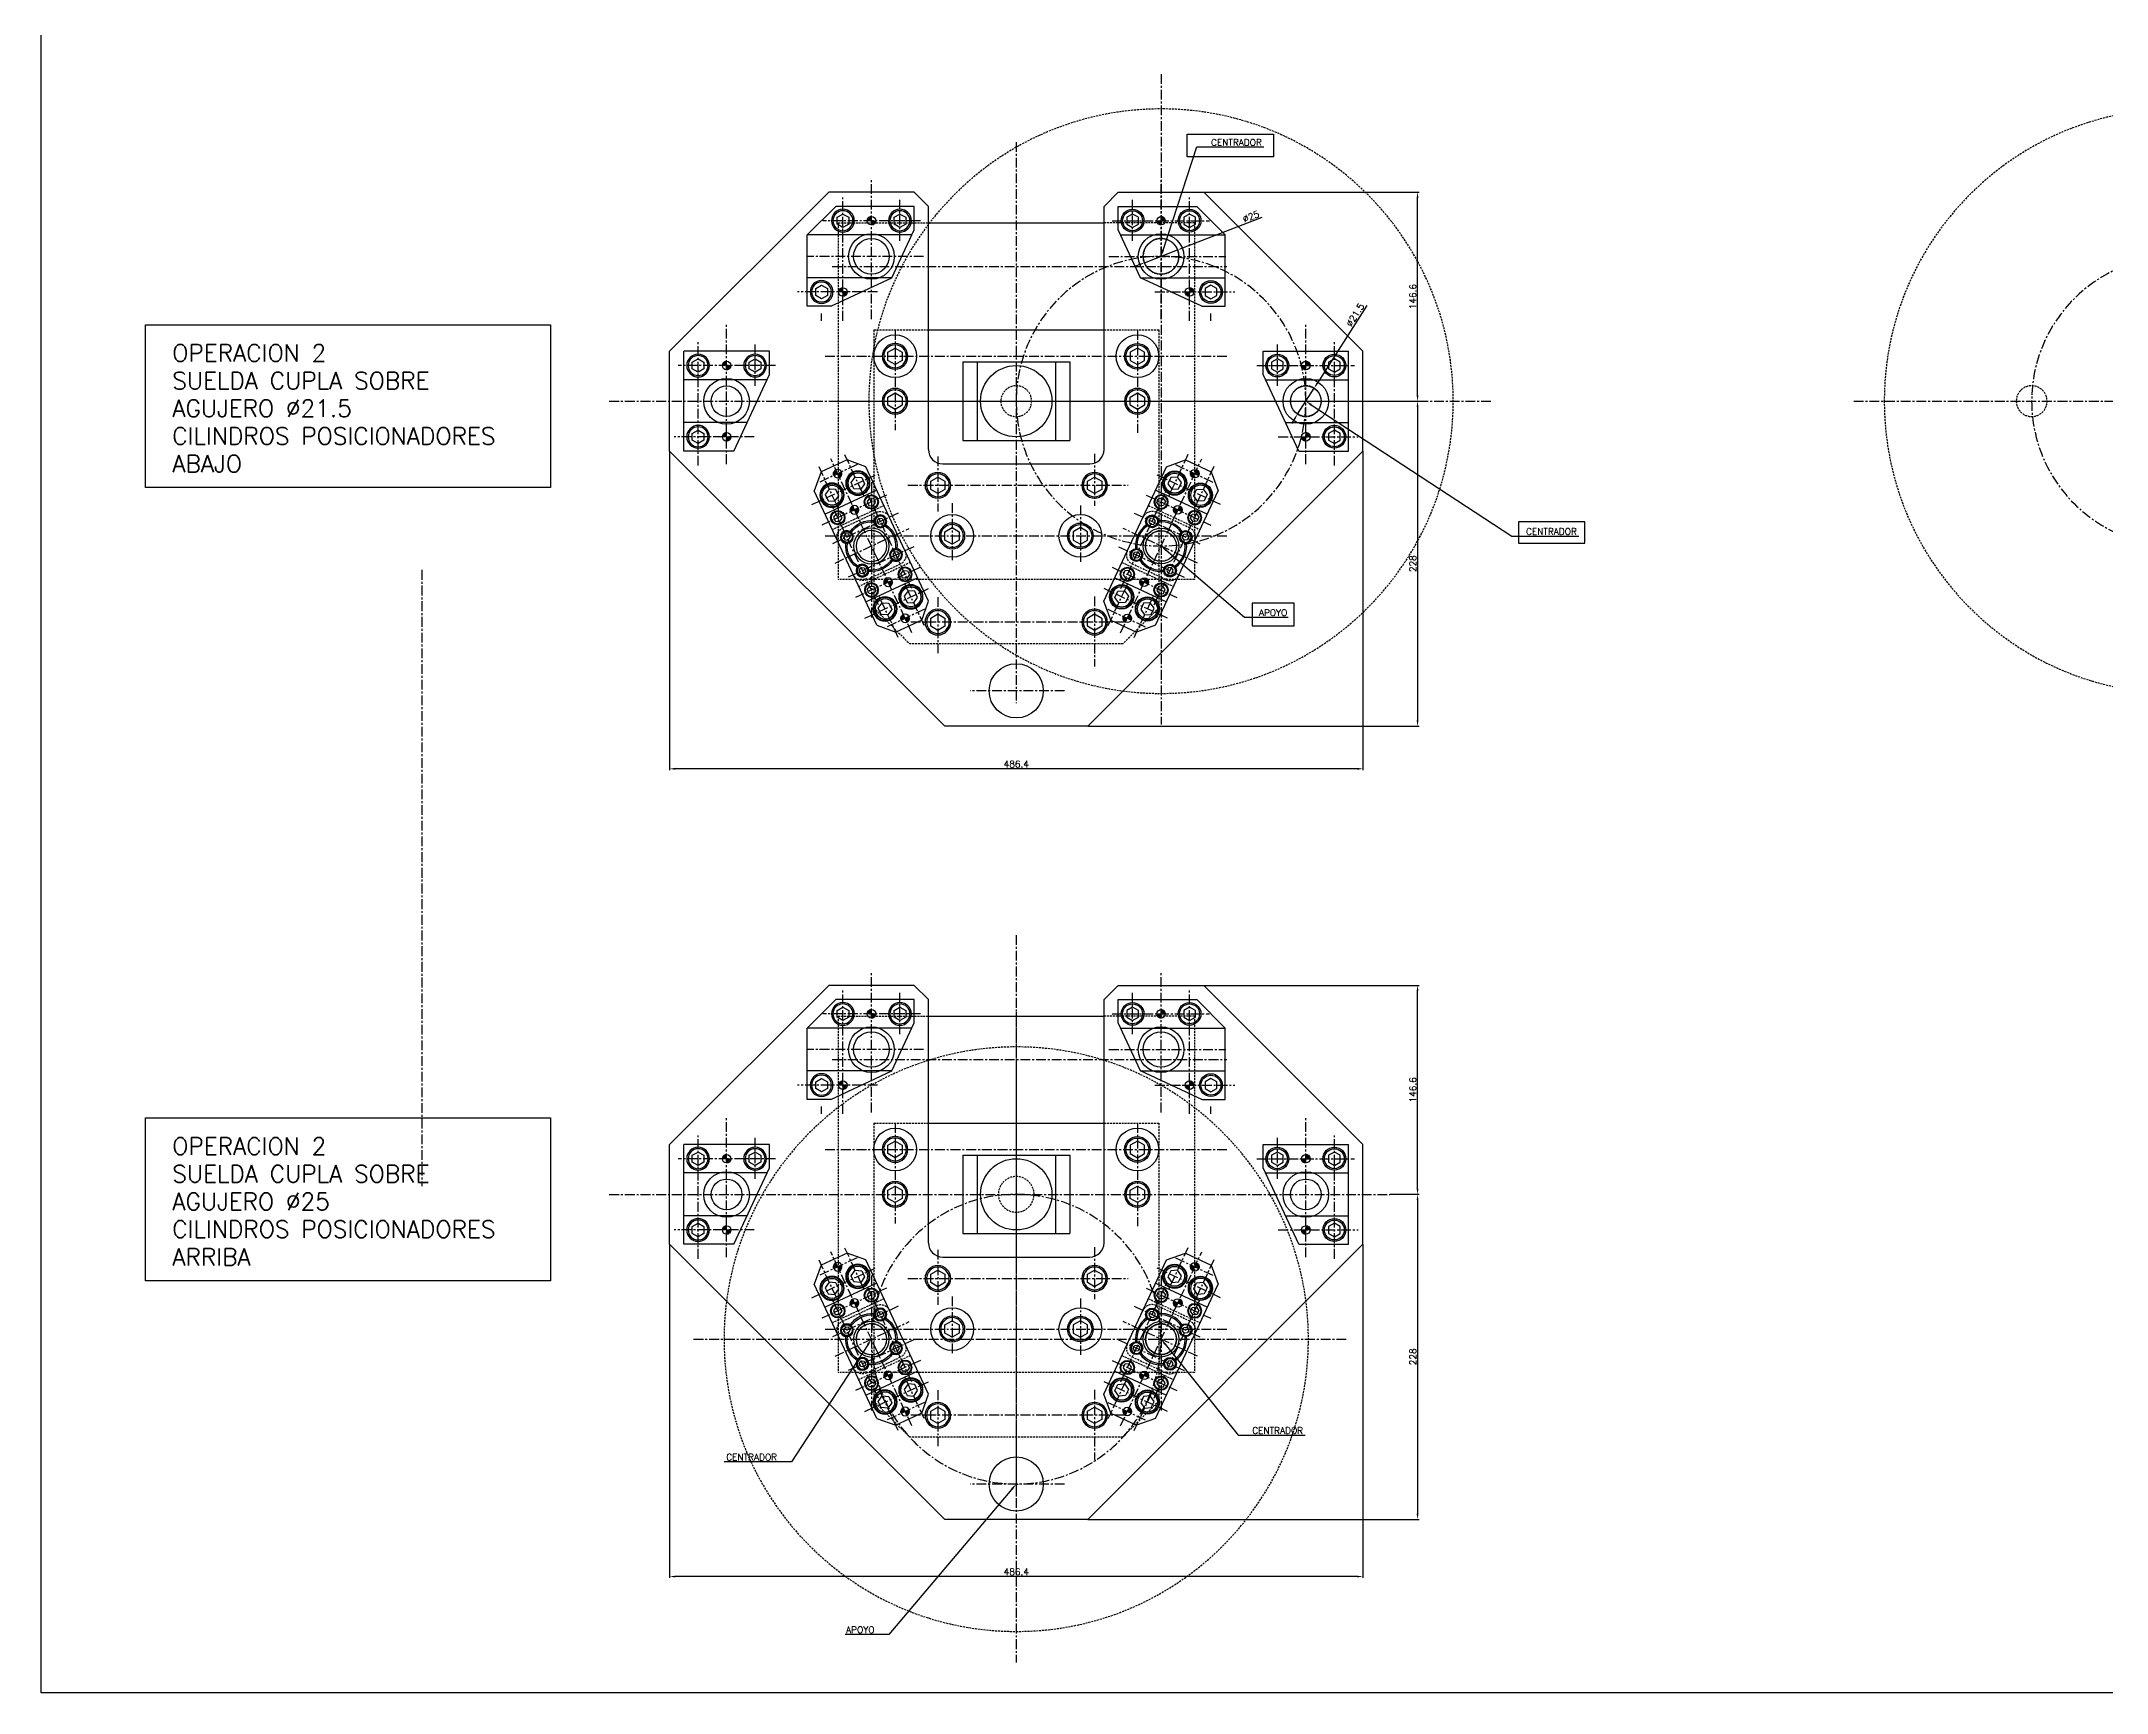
# Model space of a CAD drawing. Extents: x -1050 to 4472, y -2429 to 1188.
# Drawn here: x 1887 to 3336, y -1158 to 0 of the extents above; entities that cross this region are included whole.
import ezdxf
from ezdxf import colors
from ezdxf.entities.mleader import LeaderData, LeaderLine
from ezdxf.math import Vec2, Vec3

# ---------------------------------------------------------------- set-up
doc = ezdxf.new("R2010")
doc.units = 0
doc.header["$LTSCALE"] = 5.5
doc.header["$MEASUREMENT"] = 0
doc.linetypes.add('CENTER', pattern=[2, 1.25, -0.25, 0.25, -0.25])
doc.linetypes.add('HIDDEN', pattern=[0.375, 0.25, -0.125])
doc.layers.get('0').update_dxf_attribs({"linetype": 'CONTINUOUS'})
doc.layers.get('DEFPOINTS').update_dxf_attribs({"linetype": 'CONTINUOUS'})
for name, color, linetype in [('CL', 1, 'CENTER'), ('CO', 3, 'CONTINUOUS'), ('OC', 1, 'HIDDEN'), ('POS', 3, 'CONTINUOUS')]:
    doc.layers.add(name, color=color, linetype=linetype)
doc.styles.add('ROMANS', font='ROMANS.SHX')
doc.dimstyles.new('2', dxfattribs={"dimscale": 2, "dimtxt": 2.3, "dimasz": 2, "dimexe": 0.5, "dimexo": 0.0625, "dimgap": 0.5, "dimtad": 1, "dimdec": 4, "dimdsep": 46, "dimtxsty": 'ROMANS', "dimcen": -2, "dimclrt": 7, "dimadec": 0, "dimazin": 0, "dimtfac": 0.869565, "dimtdec": 4, "dimtmove": 0, "dimatfit": 3, "dimfxl": 1, "dimtolj": 1, "dimarcsym": 0})
pattern_1 = [(45, (-1423.62528, 1294.5121), (-0.088388348, 0.088388348), [])]

# ---------------------------------------------------------------- blocks, each defined once
blk = doc.blocks.new('12912S')
blk.add_lwpolyline([(-2.9, 5), (-5.8, 0), (-2.9, -5), (2.9, -5), (5.8, 0), (2.9, 5)], close=True)
blk.add_circle((0, 0), 9)
at = {"color": 1}
blk.add_circle((0, 0), 8, dxfattribs=at)
blk = doc.blocks.new('08912s')
blk.add_lwpolyline([(-2.4, 4.1), (-4.7, 0), (-2.4, -4.1), (2.4, -4.1), (4.7, 0), (2.4, 4.1)], close=True)
blk.add_circle((0, 0), 8)
at = {"color": 1}
blk.add_circle((0, 0), 7, dxfattribs=at)
blk = doc.blocks.new('05912S')
blk.add_lwpolyline([(-1.2, 2), (-2.4, 0), (-1.2, -2), (1.2, -2), (2.4, 0), (1.2, 2)], close=True)
blk.add_circle((0, 0), 4.25)
at = {"color": 1}
blk.add_circle((0, 0), 3.75, dxfattribs=at)
blk = doc.blocks.new('06912s')
blk.add_lwpolyline([(-1.5, 2.6), (-2.9, 0), (-1.5, -2.6), (1.5, -2.6), (2.9, 0), (1.5, 2.6)], close=True)
blk.add_circle((0, 0), 5)
at = {"color": 1}
blk.add_circle((0, 0), 4.5, dxfattribs=at)
blk = doc.blocks.new('A$C485E31D5')
at = {"layer": 'CO'}
h = blk.add_hatch(dxfattribs=at)
h.set_pattern_fill('ANSI31', color=256, style=0)
h.set_pattern_definition([(45, (-1451.62528, 1294.5121), (-0.088388348, 0.088388348), [])])
h.paths.add_polyline_path([(-53, 0), (-56, 0), (-56, -3, 0.414214)])
h.paths.add_polyline_path([(-56, 3, 0.414214), (-59, 0), (-56, 0)])
h = blk.add_hatch(dxfattribs=at)
h.set_pattern_fill('ANSI31', color=256, style=0)
h.set_pattern_definition(pattern_1)
h.paths.add_polyline_path([(-25, 0), (-28, 0), (-28, -3, 0.414214)])
h.paths.add_polyline_path([(-28, 3, 0.414214), (-31, 0), (-28, 0)])
h = blk.add_hatch(dxfattribs=at)
h.set_pattern_fill('ANSI31', color=256, style=0)
h.set_pattern_definition(pattern_1)
h.paths.add_polyline_path([(31, 0), (28, 0), (28, -3, 0.414214)])
h.paths.add_polyline_path([(28, 0), (28, 3, 0.414214), (25, 0)])
h = blk.add_hatch(dxfattribs=at)
h.set_pattern_fill('ANSI31', color=256, style=0)
h.set_pattern_definition([(45, (-1339.62528, 1294.5121), (-0.088388348, 0.088388348), [])])
h.paths.add_polyline_path([(59, 0), (56, 0), (56, -3, 0.414214)])
h.paths.add_polyline_path([(56, 3, 0.414214), (53, 0), (56, 0)])
for p, q in [((-62, 10), (-52, 20)), ((52, 20), (-52, 20)), ((-34, -20), (-34, 20)), ((34, -20), (34, 20)), ((52, 20), (62, 10)), ((-62, -10), (-62, 10)), ((62, -10), (62, 10)), ((-52, -20), (-62, -10)), ((62, -10), (52, -20)), ((52, -20), (-52, -20))]:
    blk.add_line(p, q)
for centre, radius in [((-44, 10), 8.5), ((-13, 13), 4.5), ((13, 13), 4.5), ((44, 10), 8.5), ((-56, 0), 3), ((-28, 0), 3), ((0, 0), 12.5), ((0, 0), 10.8), ((28, 0), 3), ((56, 0), 3), ((-44, -10), 8.5), ((-13, -13), 4.5), ((13, -13), 4.5), ((44, -10), 8.5)]:
    blk.add_circle(centre, radius)
for radius, start, end in [(18, 59.1573, 120.8427), (17, 58.9106, 121.0894), (18, 149.1573, 210.8427), (17, 148.9106, 211.0894), (17, 328.9106, 31.0894), (18, 329.1573, 30.8427), (18, 239.1573, 300.8427), (17, 238.9106, 301.0894)]:
    blk.add_arc((0, 0), radius, start, end)
at = {"layer": 'CL'}
for p, q in [((-56, -15), (-56, 15)), ((-44, 25.6), (-44, -23.5)), ((-28, -24.6), (-28, 25.4)), ((-13, -26.8), (-13, 25.4)), ((0, 28.2), (0, -29.3)), ((13, -26.8), (13, 25.4)), ((28, -24.9), (28, 25.4)), ((44, 25.6), (44, -23.6)), ((56, -15), (56, 15)), ((67.1, 0), (-67.5, 0)), ((-66.1, 10), (-33.5, 10)), ((39.5, 13), (-38, 13)), ((66.1, 10), (33.5, 10)), ((-66.1, -10), (-33.5, -10)), ((39, -13), (-37.8, -13)), ((66.1, -10), (33.5, -10))]:
    blk.add_line(p, q, dxfattribs=at)
at = {"layer": 'OC'}
for p, q in [((-22, -20), (-22, 20)), ((22, -20), (22, 20)), ((-20, 13), (-20, -13)), ((20, 13), (20, -13))]:
    blk.add_line(p, q, dxfattribs=at)
for centre, start, end in [((-13, 13), 90, 180), ((13, 13), 0, 90), ((-13, -13), 180, 270), ((13, -13), 270, 0)]:
    blk.add_arc(centre, 7, start, end, dxfattribs=at)
at = {"xscale": -1}
for name, p in [('08912s', (-44, 10)), ('06912s', (-28, 13)), ('05912S', (-13, 13)), ('06912s', (-28, -13))]:
    blk.add_blockref(name, p, dxfattribs=at)
for name, p in [('05912S', (13, 13)), ('06912s', (28, 13)), ('08912s', (44, 10)), ('06912s', (28, -13))]:
    blk.add_blockref(name, p)
at = {"rotation": 180}
for name, p in [('08912s', (-44, -10)), ('05912S', (-13, -13))]:
    blk.add_blockref(name, p, dxfattribs=at)
at = {"xscale": -1, "rotation": 180}
for name, p in [('05912S', (13, -13)), ('08912s', (44, -10))]:
    blk.add_blockref(name, p, dxfattribs=at)
blk = doc.blocks.new('*D67')
at = {"layer": 'CO', "color": 0, "lineweight": -2}
for p, q in [((2833.6, -252.2), (2853.9, -252.2)), ((2852.9, -256.2), (2852.9, -476.2)), ((2621.6, -480.2), (2853.9, -480.2))]:
    blk.add_line(p, q, dxfattribs=at)
at = {"layer": 'CO', "color": 0}
for points in [[(2852.2, -256.2), (2853.5, -256.2), (2852.9, -252.2)], [(2852.2, -476.2), (2853.5, -476.2), (2852.9, -480.2)]]:
    blk.add_solid(points, dxfattribs=at)
at = {"layer": 'DEFPOINTS', "color": 0}
for p in [(2833.5, -252.2), (2621.5, -480.2), (2852.9, -480.2)]:
    blk.add_point(p, dxfattribs=at)
at = {"layer": 'CO', "color": 7, "insert": (2849.6, -366.2), "char_height": 4.6, "attachment_point": 5, "rotation": 90, "style": 'ROMANS'}
blk.add_mtext('\\A1;228', dxfattribs=at)
blk = doc.blocks.new('*D68')
at = {"layer": 'CO', "color": 0, "lineweight": -2}
for p, q in [((2703, -105.6), (2853.9, -105.6)), ((2852.9, -248.2), (2852.9, -109.6)), ((2833.6, -252.2), (2853.9, -252.2))]:
    blk.add_line(p, q, dxfattribs=at)
at = {"layer": 'CO', "color": 0}
for points in [[(2852.2, -109.6), (2853.5, -109.6), (2852.9, -105.6)], [(2852.2, -248.2), (2853.5, -248.2), (2852.9, -252.2)]]:
    blk.add_solid(points, dxfattribs=at)
at = {"layer": 'DEFPOINTS', "color": 0}
for p in [(2702.9, -105.6), (2852.9, -105.6), (2833.5, -252.2)]:
    blk.add_point(p, dxfattribs=at)
at = {"layer": 'CO', "color": 7, "insert": (2849.6, -178.9), "char_height": 4.6, "attachment_point": 5, "rotation": 90, "style": 'ROMANS'}
blk.add_mtext('\\A1;146.6', dxfattribs=at)
blk = doc.blocks.new('*D69')
at = {"layer": 'CO', "color": 0, "lineweight": -2}
for p, q in [((2328.1, -287.4), (2328.1, -511.1)), ((2814.5, -287.4), (2814.5, -511.1)), ((2810.5, -510.1), (2332.1, -510.1))]:
    blk.add_line(p, q, dxfattribs=at)
at = {"layer": 'CO', "color": 0}
for points in [[(2332.1, -509.4), (2332.1, -510.8), (2328.1, -510.1)], [(2810.5, -509.4), (2810.5, -510.8), (2814.5, -510.1)]]:
    blk.add_solid(points, dxfattribs=at)
at = {"layer": 'DEFPOINTS', "color": 0}
for p in [(2328.1, -287.2), (2814.5, -287.2), (2328.1, -510.1)]:
    blk.add_point(p, dxfattribs=at)
at = {"layer": 'CO', "color": 7, "insert": (2571.3, -506.8), "char_height": 4.6, "attachment_point": 5, "style": 'ROMANS'}
blk.add_mtext('\\A1;486.4', dxfattribs=at)
blk = doc.blocks.new('*D70')
at = {"layer": 'CO', "color": 0, "lineweight": -2}
for p, q in [((2743.6, -123.4), (2688.3, -144.7)), ((2657.5, -156.6), (2653.8, -158)), ((2661.2, -155.1), (2684.5, -146.1))]:
    blk.add_line(p, q, dxfattribs=at)
at = {"layer": 'CO', "color": 0}
for points in [[(2688, -144.1), (2688.5, -145.3), (2684.5, -146.1)], [(2657.2, -155.9), (2657.7, -157.2), (2661.2, -155.1)]]:
    blk.add_solid(points, dxfattribs=at)
at = {"layer": 'DEFPOINTS', "color": 0}
for p in [(2661.2, -155.1), (2684.5, -146.1)]:
    blk.add_point(p, dxfattribs=at)
at = {"layer": 'CO', "color": 7, "insert": (2736, -122.7), "char_height": 4.6, "attachment_point": 5, "rotation": 21.0919, "style": 'ROMANS'}
blk.add_mtext('\\A1;∅25', dxfattribs=at)
blk = doc.blocks.new('*D71')
at = {"layer": 'CO', "color": 0, "lineweight": -2}
for p, q in [((2817.3, -185), (2782.4, -239.8)), ((2768.7, -261.3), (2780.3, -243.2)), ((2766.6, -264.7), (2764.4, -268))]:
    blk.add_line(p, q, dxfattribs=at)
at = {"layer": 'CO', "color": 0}
for points in [[(2781.8, -239.4), (2783, -240.1), (2780.3, -243.2)], [(2766, -264.3), (2767.1, -265), (2768.7, -261.3)]]:
    blk.add_solid(points, dxfattribs=at)
at = {"layer": 'DEFPOINTS', "color": 0}
for p in [(2780.3, -243.2), (2768.7, -261.3)]:
    blk.add_point(p, dxfattribs=at)
at = {"layer": 'CO', "color": 7, "insert": (2809.1, -191.7), "char_height": 4.6, "attachment_point": 5, "rotation": 57.5307, "style": 'ROMANS'}
blk.add_mtext('\\A1;∅21.5', dxfattribs=at)
blk = doc.blocks.new('A$C5DAA2D5E')
at = {"layer": 'CL'}
for p, q in [((0, 226.4), (0, -232.1)), ((-229.5, 0), (226.9, 0))]:
    blk.add_line(p, q, dxfattribs=at)
blk.add_circle((0, 0), 101.6, dxfattribs=at)
at = {"layer": 'OC'}
for centre, radius in [((0, 0), 205), ((0, 101.6), 10.8), ((-101.6, 0), 12.5), ((0, -101.6), 10.8)]:
    blk.add_circle(centre, radius, dxfattribs=at)
blk = doc.blocks.new('*D72')
at = {"layer": 'CO', "color": 0, "lineweight": -2}
for p, q in [((2833.6, -808.6), (2853.9, -808.6)), ((2852.9, -812.6), (2852.9, -1032.6)), ((2621.6, -1036.6), (2853.9, -1036.6))]:
    blk.add_line(p, q, dxfattribs=at)
at = {"layer": 'CO', "color": 0}
for points in [[(2852.2, -812.6), (2853.5, -812.6), (2852.9, -808.6)], [(2852.2, -1032.6), (2853.5, -1032.6), (2852.9, -1036.6)]]:
    blk.add_solid(points, dxfattribs=at)
at = {"layer": 'DEFPOINTS', "color": 0}
for p in [(2833.5, -808.6), (2621.5, -1036.6), (2852.9, -1036.6)]:
    blk.add_point(p, dxfattribs=at)
at = {"layer": 'CO', "color": 7, "insert": (2849.6, -922.6), "char_height": 4.6, "attachment_point": 5, "rotation": 90, "style": 'ROMANS'}
blk.add_mtext('\\A1;228', dxfattribs=at)
blk = doc.blocks.new('*D73')
at = {"layer": 'CO', "color": 0, "lineweight": -2}
for p, q in [((2703, -662), (2853.9, -662)), ((2852.9, -804.6), (2852.9, -666)), ((2833.6, -808.6), (2853.9, -808.6))]:
    blk.add_line(p, q, dxfattribs=at)
at = {"layer": 'CO', "color": 0}
for points in [[(2852.2, -666), (2853.5, -666), (2852.9, -662)], [(2852.2, -804.6), (2853.5, -804.6), (2852.9, -808.6)]]:
    blk.add_solid(points, dxfattribs=at)
at = {"layer": 'DEFPOINTS', "color": 0}
for p in [(2702.9, -662), (2852.9, -662), (2833.5, -808.6)]:
    blk.add_point(p, dxfattribs=at)
at = {"layer": 'CO', "color": 7, "insert": (2849.6, -735.3), "char_height": 4.6, "attachment_point": 5, "rotation": 90, "style": 'ROMANS'}
blk.add_mtext('\\A1;146.6', dxfattribs=at)
blk = doc.blocks.new('*D74')
at = {"layer": 'CO', "color": 0, "lineweight": -2}
for p, q in [((2328.1, -843.7), (2328.1, -1077.7)), ((2814.5, -843.7), (2814.5, -1077.7)), ((2810.5, -1076.7), (2332.1, -1076.7))]:
    blk.add_line(p, q, dxfattribs=at)
at = {"layer": 'CO', "color": 0}
for points in [[(2332.1, -1076.1), (2332.1, -1077.4), (2328.1, -1076.7)], [(2810.5, -1076.1), (2810.5, -1077.4), (2814.5, -1076.7)]]:
    blk.add_solid(points, dxfattribs=at)
at = {"layer": 'DEFPOINTS', "color": 0}
for p in [(2328.1, -843.6), (2814.5, -843.6), (2328.1, -1076.7)]:
    blk.add_point(p, dxfattribs=at)
at = {"layer": 'CO', "color": 7, "insert": (2571.3, -1073.4), "char_height": 4.6, "attachment_point": 5, "style": 'ROMANS'}
blk.add_mtext('\\A1;486.4', dxfattribs=at)

msp = doc.modelspace()

# ---------------------------------------------------------------- hatches: boundary and pattern name
at = {"layer": 'CO'}
h = msp.add_hatch(dxfattribs=at)
h.set_pattern_fill('ANSI31', color=256, angle=-90, style=0)
h.set_pattern_definition([(225, (1175.17, 1269.9979), (-0.088388348, 0.088388348), [])])
h.paths.add_polyline_path([(2469.6821, -128.62738), (2469.6821, -125.62738), (2472.6821, -125.62738, -0.4142135624)])
h.paths.add_polyline_path([(2466.6821, -125.62738, -0.4142135624), (2469.6821, -122.62738), (2469.6821, -125.62738)])
h = msp.add_hatch(dxfattribs=at)
h.set_pattern_fill('ANSI31', color=256, angle=-90, style=0)
h.set_pattern_definition([(315, (3967.3942, 1269.9979), (0.088388348, 0.088388348), [])])
h.paths.add_polyline_path([(2672.8821, -128.62738), (2672.8821, -125.62738), (2669.8821, -125.62738, 0.4142135624)])
h.paths.add_polyline_path([(2675.8821, -125.62738, 0.4142135624), (2672.8821, -122.62738), (2672.8821, -125.62738)])
h = msp.add_hatch(dxfattribs=at)
h.set_pattern_fill('ANSI31', color=256, angle=-90, style=0)
h.set_pattern_definition([(225, (1155.17, 1219.9979), (-0.088388348, 0.088388348), [])])
h.paths.add_polyline_path([(2449.6821, -178.62738), (2449.6821, -175.62738), (2452.6821, -175.62738, -0.4142135624)])
h.paths.add_polyline_path([(2446.6821, -175.62738, -0.4142135624), (2449.6821, -172.62738), (2449.6821, -175.62738)])
h = msp.add_hatch(dxfattribs=at)
h.set_pattern_fill('ANSI31', color=256, angle=-90, style=0)
h.set_pattern_definition([(315, (3987.3942, 1219.9979), (0.088388348, 0.088388348), [])])
h.paths.add_polyline_path([(2692.8821, -178.62738), (2692.8821, -175.62738), (2689.8821, -175.62738, 0.4142135624)])
h.paths.add_polyline_path([(2695.8821, -175.62738, 0.4142135624), (2692.8821, -172.62738), (2692.8821, -175.62738)])
h = msp.add_hatch(dxfattribs=at)
h.set_pattern_fill('ANSI31', color=256, angle=-90, style=0)
h.set_pattern_definition([(225, (1073.57, 1168.3979), (-0.088388348, 0.088388348), [])])
h.paths.add_polyline_path([(2368.0821, -230.22738), (2368.0821, -227.22738), (2371.0821, -227.22738, -0.4142135624)])
h.paths.add_polyline_path([(2365.0821, -227.22738, -0.4142135624), (2368.0821, -224.22738), (2368.0821, -227.22738)])
h = msp.add_hatch(dxfattribs=at)
h.set_pattern_fill('ANSI31', color=256, angle=-90, style=0)
h.set_pattern_definition([(315, (4068.9942, 1168.3979), (0.088388348, 0.088388348), [])])
h.paths.add_polyline_path([(2774.4821, -230.22738), (2774.4821, -227.22738), (2771.4821, -227.22738, 0.4142135624)])
h.paths.add_polyline_path([(2777.4821, -227.22738, 0.4142135624), (2774.4821, -224.22738), (2774.4821, -227.22738)])
h = msp.add_hatch(dxfattribs=at)
h.set_pattern_fill('ANSI31', color=256, angle=-90, style=0)
h.set_pattern_definition([(225, (1073.57, 1118.3979), (-0.088388348, 0.088388348), [])])
h.paths.add_polyline_path([(2368.0821, -280.22738), (2368.0821, -277.22738), (2371.0821, -277.22738, -0.4142135624)])
h.paths.add_polyline_path([(2365.0821, -277.22738, -0.4142135624), (2368.0821, -274.22738), (2368.0821, -277.22738)])
h = msp.add_hatch(dxfattribs=at)
h.set_pattern_fill('ANSI31', color=256, angle=-90, style=0)
h.set_pattern_definition([(315, (4068.9942, 1118.3979), (0.088388348, 0.088388348), [])])
h.paths.add_polyline_path([(2774.4821, -280.22738), (2774.4821, -277.22738), (2771.4821, -277.22738, 0.4142135624)])
h.paths.add_polyline_path([(2777.4821, -277.22738, 0.4142135624), (2774.4821, -274.22738), (2774.4821, -277.22738)])
h = msp.add_hatch(dxfattribs=at)
h.set_pattern_fill('ANSI31', color=256, angle=-90, style=0)
h.set_pattern_definition([(225, (1175.17, 713.6071), (-0.088388348, 0.088388348), [])])
h.paths.add_polyline_path([(2469.6821, -685.01818), (2469.6821, -682.01818), (2472.6821, -682.01818, -0.4142135624)])
h.paths.add_polyline_path([(2466.6821, -682.01818, -0.4142135624), (2469.6821, -679.01818), (2469.6821, -682.01818)])
h = msp.add_hatch(dxfattribs=at)
h.set_pattern_fill('ANSI31', color=256, angle=-90, style=0)
h.set_pattern_definition([(315, (3967.3942, 713.6071), (0.088388348, 0.088388348), [])])
h.paths.add_polyline_path([(2672.8821, -685.01818), (2672.8821, -682.01818), (2669.8821, -682.01818, 0.4142135624)])
h.paths.add_polyline_path([(2675.8821, -682.01818, 0.4142135624), (2672.8821, -679.01818), (2672.8821, -682.01818)])
h = msp.add_hatch(dxfattribs=at)
h.set_pattern_fill('ANSI31', color=256, angle=-90, style=0)
h.set_pattern_definition([(225, (1155.17, 663.6071), (-0.088388348, 0.088388348), [])])
h.paths.add_polyline_path([(2449.6821, -735.01818), (2449.6821, -732.01818), (2452.6821, -732.01818, -0.4142135624)])
h.paths.add_polyline_path([(2446.6821, -732.01818, -0.4142135624), (2449.6821, -729.01818), (2449.6821, -732.01818)])
h = msp.add_hatch(dxfattribs=at)
h.set_pattern_fill('ANSI31', color=256, angle=-90, style=0)
h.set_pattern_definition([(315, (3987.3942, 663.6071), (0.088388348, 0.088388348), [])])
h.paths.add_polyline_path([(2692.8821, -735.01818), (2692.8821, -732.01818), (2689.8821, -732.01818, 0.4142135624)])
h.paths.add_polyline_path([(2695.8821, -732.01818, 0.4142135624), (2692.8821, -729.01818), (2692.8821, -732.01818)])
h = msp.add_hatch(dxfattribs=at)
h.set_pattern_fill('ANSI31', color=256, angle=-90, style=0)
h.set_pattern_definition([(225, (1073.57, 612.0071), (-0.088388348, 0.088388348), [])])
h.paths.add_polyline_path([(2368.0821, -786.61818), (2368.0821, -783.61818), (2371.0821, -783.61818, -0.4142135624)])
h.paths.add_polyline_path([(2365.0821, -783.61818, -0.4142135624), (2368.0821, -780.61818), (2368.0821, -783.61818)])
h = msp.add_hatch(dxfattribs=at)
h.set_pattern_fill('ANSI31', color=256, angle=-90, style=0)
h.set_pattern_definition([(315, (4068.9942, 612.0071), (0.088388348, 0.088388348), [])])
h.paths.add_polyline_path([(2774.4821, -786.61818), (2774.4821, -783.61818), (2771.4821, -783.61818, 0.4142135624)])
h.paths.add_polyline_path([(2777.4821, -783.61818, 0.4142135624), (2774.4821, -780.61818), (2774.4821, -783.61818)])
h = msp.add_hatch(dxfattribs=at)
h.set_pattern_fill('ANSI31', color=256, angle=-90, style=0)
h.set_pattern_definition([(225, (1073.57, 562.0071), (-0.088388348, 0.088388348), [])])
h.paths.add_polyline_path([(2368.0821, -836.61818), (2368.0821, -833.61818), (2371.0821, -833.61818, -0.4142135624)])
h.paths.add_polyline_path([(2365.0821, -833.61818, -0.4142135624), (2368.0821, -830.61818), (2368.0821, -833.61818)])
h = msp.add_hatch(dxfattribs=at)
h.set_pattern_fill('ANSI31', color=256, angle=-90, style=0)
h.set_pattern_definition([(315, (4068.9942, 562.0071), (0.088388348, 0.088388348), [])])
h.paths.add_polyline_path([(2774.4821, -836.61818), (2774.4821, -833.61818), (2771.4821, -833.61818, 0.4142135624)])
h.paths.add_polyline_path([(2777.4821, -833.61818, 0.4142135624), (2774.4821, -830.61818), (2774.4821, -833.61818)])

# ---------------------------------------------------------------- linework, layer by layer
for p, q in [((2439.6821, -105.62738), (2328.0821, -217.22738)), ((2444.6821, -115.62738), (2424.6821, -135.62738)), ((2499.6821, -105.62738), (2439.6821, -105.62738)), ((2499.6821, -115.62738), (2444.6821, -115.62738)), ((2509.6821, -115.62738), (2499.6821, -105.62738)), ((2499.6821, -132.0147), (2499.6821, -115.62738)), ((2509.6821, -286.22738), (2509.6821, -115.62738)), ((2632.8821, -115.62738), (2642.8821, -105.62738)), ((2632.8821, -286.22738), (2632.8821, -115.62738)), ((2642.8821, -105.62738), (2702.8821, -105.62738)), ((2642.8821, -132.0147), (2642.8821, -115.62738)), ((2642.8821, -115.62738), (2697.8821, -115.62738)), ((2697.8821, -115.62738), (2717.8821, -135.62738)), ((2702.8821, -105.62738), (2814.4821, -217.22738)), ((2509.6821, -127.22738), (2632.8821, -127.22738)), ((2424.6821, -185.62738), (2424.6821, -135.62738)), ((2497.99748, -135.62738), (2424.6821, -135.62738)), ((2484.00825, -165.62738), (2499.6821, -132.0147)), ((2658.55595, -165.62738), (2642.8821, -132.0147)), ((2644.56672, -135.62738), (2717.8821, -135.62738)), ((2717.8821, -185.62738), (2717.8821, -135.62738)), ((2484.00825, -165.62738), (2424.6821, -165.62738)), ((2441.11811, -185.62738), (2484.00825, -165.62738)), ((2658.55595, -165.62738), (2717.8821, -165.62738)), ((2701.44608, -185.62738), (2658.55595, -165.62738)), ((2441.11811, -185.62738), (2424.6821, -185.62738)), ((2701.44608, -185.62738), (2717.8821, -185.62738)), ((2509.6821, -202.22738), (2632.8821, -202.22738)), ((2328.0821, -287.22738), (2328.0821, -217.22738)), ((2338.0821, -287.22738), (2338.0821, -217.22738)), ((2398.0821, -217.22738), (2338.0821, -217.22738)), ((2398.0821, -233.6147), (2398.0821, -217.22738)), ((2744.4821, -233.6147), (2744.4821, -217.22738)), ((2744.4821, -217.22738), (2804.4821, -217.22738)), ((2804.4821, -287.22738), (2804.4821, -217.22738)), ((2814.4821, -287.22738), (2814.4821, -217.22738)), ((2533.7821, -224.72738), (2608.7821, -224.72738)), ((2533.7821, -224.72738), (2533.7821, -279.72738)), ((2543.7821, -224.72738), (2543.7821, -279.72738)), ((2598.7821, -224.72738), (2598.7821, -279.72738)), ((2608.7821, -224.72738), (2608.7821, -279.72738)), ((2396.39748, -237.22738), (2338.0821, -237.22738)), ((2373.0821, -287.22738), (2398.0821, -233.6147)), ((2769.4821, -287.22738), (2744.4821, -233.6147)), ((2746.16672, -237.22738), (2804.4821, -237.22738)), ((2382.40825, -267.22738), (2338.0821, -267.22738)), ((2760.15595, -267.22738), (2804.4821, -267.22738)), ((2521.0821, -480.22738), (2328.0821, -287.22738)), ((2373.0821, -287.22738), (2338.0821, -287.22738)), ((2533.7821, -279.72738), (2608.7821, -279.72738)), ((2621.4821, -480.22738), (2814.4821, -287.22738)), ((2769.4821, -287.22738), (2804.4821, -287.22738)), ((2519.6821, -296.22738), (2622.8821, -296.22738)), ((2621.4821, -480.22738), (2521.0821, -480.22738)), ((2439.6821, -662.01818), (2328.0821, -773.61818)), ((2499.6821, -662.01818), (2439.6821, -662.01818)), ((2509.6821, -672.01818), (2499.6821, -662.01818)), ((2632.8821, -672.01818), (2642.8821, -662.01818)), ((2642.8821, -662.01818), (2702.8821, -662.01818)), ((2702.8821, -662.01818), (2814.4821, -773.61818)), ((2444.6821, -672.01818), (2424.6821, -692.01818)), ((2499.6821, -672.01818), (2444.6821, -672.01818)), ((2499.6821, -688.40551), (2499.6821, -672.01818)), ((2509.6821, -842.61818), (2509.6821, -672.01818)), ((2632.8821, -842.61818), (2632.8821, -672.01818)), ((2642.8821, -688.40551), (2642.8821, -672.01818)), ((2642.8821, -672.01818), (2697.8821, -672.01818)), ((2697.8821, -672.01818), (2717.8821, -692.01818)), ((2424.6821, -742.01818), (2424.6821, -692.01818)), ((2497.99748, -692.01818), (2424.6821, -692.01818)), ((2484.00825, -722.01818), (2499.6821, -688.40551)), ((2509.6821, -683.61818), (2632.8821, -683.61818)), ((2658.55595, -722.01818), (2642.8821, -688.40551)), ((2644.56672, -692.01818), (2717.8821, -692.01818)), ((2717.8821, -742.01818), (2717.8821, -692.01818)), ((2484.00825, -722.01818), (2424.6821, -722.01818)), ((2441.11811, -742.01818), (2484.00825, -722.01818)), ((2658.55595, -722.01818), (2717.8821, -722.01818)), ((2701.44608, -742.01818), (2658.55595, -722.01818)), ((2441.11811, -742.01818), (2424.6821, -742.01818)), ((2701.44608, -742.01818), (2717.8821, -742.01818)), ((2509.6821, -758.61818), (2632.8821, -758.61818)), ((2328.0821, -843.61818), (2328.0821, -773.61818)), ((2338.0821, -843.61818), (2338.0821, -773.61818)), ((2398.0821, -773.61818), (2338.0821, -773.61818)), ((2398.0821, -790.00551), (2398.0821, -773.61818)), ((2533.7821, -781.11818), (2608.7821, -781.11818)), ((2533.7821, -781.11818), (2533.7821, -836.11818)), ((2543.7821, -781.11818), (2543.7821, -836.11818)), ((2598.7821, -781.11818), (2598.7821, -836.11818)), ((2608.7821, -781.11818), (2608.7821, -836.11818)), ((2744.4821, -790.00551), (2744.4821, -773.61818)), ((2744.4821, -773.61818), (2804.4821, -773.61818)), ((2804.4821, -843.61818), (2804.4821, -773.61818)), ((2814.4821, -843.61818), (2814.4821, -773.61818)), ((2396.39748, -793.61818), (2338.0821, -793.61818)), ((2373.0821, -843.61818), (2398.0821, -790.00551)), ((2769.4821, -843.61818), (2744.4821, -790.00551)), ((2746.16672, -793.61818), (2804.4821, -793.61818)), ((2382.40825, -823.61818), (2338.0821, -823.61818)), ((2760.15595, -823.61818), (2804.4821, -823.61818)), ((2533.7821, -836.11818), (2608.7821, -836.11818)), ((2521.0821, -1036.61818), (2328.0821, -843.61818)), ((2373.0821, -843.61818), (2338.0821, -843.61818)), ((2519.6821, -852.61818), (2622.8821, -852.61818)), ((2621.4821, -1036.61818), (2814.4821, -843.61818)), ((2769.4821, -843.61818), (2804.4821, -843.61818)), ((2621.4821, -1036.61818), (2521.0821, -1036.61818))]:
    msp.add_line(p, q)
for centre, radius in [((2469.6821, -125.62738), 3), ((2672.8821, -125.62738), 3), ((2469.6821, -150.72738), 16), ((2469.6821, -150.62738), 12.5), ((2672.8821, -150.72738), 16), ((2672.8821, -150.62738), 12.5), ((2449.6821, -175.62738), 3), ((2692.8821, -175.62738), 3), ((2486.2821, -220.72738), 15), ((2656.2821, -220.72738), 15), ((2368.0821, -227.22738), 3), ((2571.2821, -252.22738), 25), ((2774.4821, -227.22738), 3), ((2368.0821, -252.32738), 16), ((2368.0821, -252.22738), 10.75), ((2774.4821, -252.32738), 16), ((2774.4821, -252.22738), 10.75), ((2368.0821, -277.22738), 3), ((2774.4821, -277.22738), 3), ((2526.2821, -346.72738), 15), ((2616.2821, -346.72738), 15), ((2571.2821, -455.42738), 19), ((2469.6821, -682.01818), 3), ((2672.8821, -682.01818), 3), ((2469.6821, -707.11818), 16), ((2469.6821, -707.01818), 12.5), ((2672.8821, -707.11818), 16), ((2672.8821, -707.01818), 12.5), ((2449.6821, -732.01818), 3), ((2692.8821, -732.01818), 3), ((2486.2821, -777.11818), 15), ((2656.2821, -777.11818), 15), ((2368.0821, -783.61818), 3), ((2774.4821, -783.61818), 3), ((2368.0821, -808.71818), 16), ((2571.2821, -808.61818), 25), ((2774.4821, -808.71818), 16), ((2368.0821, -808.61818), 10.75), ((2774.4821, -808.61818), 10.75), ((2368.0821, -833.61818), 3), ((2774.4821, -833.61818), 3), ((2526.2821, -903.11818), 15), ((2616.2821, -903.11818), 15), ((2571.2821, -1011.81818), 19)]:
    msp.add_circle(centre, radius)
for centre, start, end in [((2519.6821, -286.22738), 180, 270), ((2622.8821, -286.22738), 270, 0), ((2519.6821, -842.61818), 180, 270), ((2622.8821, -842.61818), 270, 0)]:
    msp.add_arc(centre, 10, start, end)
at = {"layer": 'CL'}
for p, q in [((2571.2821, -70.42049), (2571.2821, -464.16682)), ((2469.6821, -194.75968), (2469.6821, -96.31876)), ((2672.8821, -194.75968), (2672.8821, -96.31876)), ((2672.8821, -194.75968), (2672.8821, -96.31876)), ((2449.6821, -195.82197), (2449.6821, -109.25271)), ((2489.6821, -139.79017), (2489.6821, -110.51186)), ((2652.8821, -139.79017), (2652.8821, -110.51186)), ((2692.8821, -195.82197), (2692.8821, -109.25271)), ((2504.05847, -125.62738), (2435.61746, -125.62738)), ((2638.50573, -125.62738), (2706.94674, -125.62738)), ((2506.23571, -150.62738), (2424.31294, -150.62738)), ((2442.2375, -157.72738), (2719.1206, -157.72738)), ((2636.32849, -150.62738), (2718.25125, -150.62738)), ((2474.00118, -175.62738), (2417.92233, -175.62738)), ((2668.56302, -175.62738), (2724.64187, -175.62738)), ((2368.0821, -296.35968), (2368.0821, -197.91876)), ((2434.6821, -195.82197), (2434.6821, -190.66997)), ((2486.2821, -202.22738), (2486.2821, -272.61929)), ((2656.2821, -202.22738), (2656.2821, -274.53239)), ((2707.8821, -195.82197), (2707.8821, -190.66997)), ((2774.4821, -296.35968), (2774.4821, -197.91876)), ((2348.0821, -297.42197), (2348.0821, -210.85271)), ((2388.0821, -241.39017), (2388.0821, -212.11186)), ((2754.4821, -241.39017), (2754.4821, -212.11186)), ((2794.4821, -297.42197), (2794.4821, -210.85271)), ((2402.45847, -227.22738), (2334.01746, -227.22738)), ((2437.2375, -220.72738), (2719.1206, -220.72738)), ((2740.10573, -227.22738), (2808.54674, -227.22738)), ((2285.71601, -252.22738), (2833.49288, -252.22738)), ((2387.40118, -277.22738), (2331.32233, -277.22738)), ((2626.2821, -289.17867), (2626.2821, -325.68327)), ((2755.16302, -277.22738), (2811.24187, -277.22738)), ((2516.2821, -291.03655), (2516.2821, -329.61369)), ((2469.6821, -309.04413), (2469.6821, -404.62971)), ((2495.26086, -311.22738), (2649.76894, -311.22738)), ((2672.8821, -309.04413), (2672.8821, -404.62971)), ((2526.2821, -323.78864), (2526.2821, -364.8486)), ((2616.2821, -325.35801), (2616.2821, -364.8486)), ((2437.2375, -346.72738), (2719.1206, -346.72738)), ((2154.22332, -370.61502), (2154.22332, -802.98059)), ((2516.2821, -389.62065), (2516.2821, -428.98513)), ((2626.2821, -389.25915), (2626.2821, -438.35303)), ((2647.20294, -407.22738), (2496.81097, -407.22738)), ((2605.25026, -455.42738), (2539.07129, -455.42738)), ((2571.2821, -626.8113), (2571.2821, -1020.55763)), ((2449.6821, -752.21278), (2449.6821, -665.64352)), ((2469.6821, -751.15049), (2469.6821, -652.70957)), ((2672.8821, -751.15049), (2672.8821, -652.70957)), ((2692.8821, -752.21278), (2692.8821, -665.64352)), ((2489.6821, -696.18098), (2489.6821, -666.90267)), ((2652.8821, -696.18098), (2652.8821, -666.90267)), ((2504.05847, -682.01818), (2435.61746, -682.01818)), ((2638.50573, -682.01818), (2706.94674, -682.01818)), ((2506.23571, -707.01818), (2424.31294, -707.01818)), ((2636.32849, -707.01818), (2718.25125, -707.01818)), ((2442.2375, -714.11818), (2719.1206, -714.11818)), ((2474.00118, -732.01818), (2417.92233, -732.01818)), ((2668.56302, -732.01818), (2724.64187, -732.01818)), ((2434.6821, -752.21278), (2434.6821, -747.06077)), ((2707.8821, -752.21278), (2707.8821, -747.06077)), ((2348.0821, -853.81278), (2348.0821, -767.24352)), ((2368.0821, -852.75049), (2368.0821, -754.30957)), ((2486.2821, -758.61818), (2486.2821, -829.0101)), ((2656.2821, -758.61818), (2656.2821, -830.9232)), ((2774.4821, -852.75049), (2774.4821, -754.30957)), ((2794.4821, -853.81278), (2794.4821, -767.24352)), ((2388.0821, -797.78098), (2388.0821, -768.50267)), ((2437.2375, -777.11818), (2719.1206, -777.11818)), ((2754.4821, -797.78098), (2754.4821, -768.50267)), ((2402.45847, -783.61818), (2334.01746, -783.61818)), ((2740.10573, -783.61818), (2808.54674, -783.61818)), ((2285.71601, -808.61818), (2833.49288, -808.61818)), ((2387.40118, -833.61818), (2331.32233, -833.61818)), ((2755.16302, -833.61818), (2811.24187, -833.61818)), ((2516.2821, -847.42735), (2516.2821, -886.00449)), ((2626.2821, -845.56948), (2626.2821, -882.07407)), ((2469.6821, -865.43493), (2469.6821, -961.02052)), ((2495.26086, -867.61818), (2649.76894, -867.61818)), ((2672.8821, -865.43493), (2672.8821, -961.02052)), ((2526.2821, -880.17945), (2526.2821, -921.2394)), ((2616.2821, -881.74882), (2616.2821, -921.2394)), ((2437.2375, -903.11818), (2719.1206, -903.11818)), ((2516.2821, -946.01146), (2516.2821, -985.37593)), ((2626.2821, -945.64996), (2626.2821, -994.74383)), ((2647.20294, -963.61818), (2496.81097, -963.61818)), ((2605.25026, -1011.81818), (2539.07129, -1011.81818))]:
    msp.add_line(p, q, dxfattribs=at)
at = {"layer": 'CO'}
for points in [[(1887.23668, 1048.16135), (3820.87359, 1048.16135), (3820.87359, -1158.18873), (1887.23668, -1158.18873)], [(2691.29913, -64.81488), (2751.71168, -64.81488), (2751.71168, -80.79675), (2691.29913, -80.79675)], [(1960.28161, -198.61167), (2244.52257, -198.61167), (2244.52257, -312.87402), (1960.28161, -312.87402)], [(2970.2852, -336.9524), (2923.58851, -336.9524), (2923.58851, -351.77988), (2970.2852, -351.77988)], [(2736.91258, -409.70409), (2766.2913, -409.70409), (2766.2913, -393.94991), (2736.91258, -393.94991)], [(1960.28161, -755.00247), (2244.52257, -755.00247), (2244.52257, -869.26482), (1960.28161, -869.26482)]]:
    msp.add_lwpolyline(points, close=True, dxfattribs=at)
at = {"layer": 'OC'}
for p, q in [((2446.2821, -127.22738), (2446.2821, -377.22738)), ((2446.2821, -127.22738), (2509.6821, -127.22738)), ((2696.2821, -127.22738), (2632.8821, -127.22738)), ((2696.2821, -127.22738), (2696.2821, -377.22738)), ((2696.2821, -127.22738), (2696.2821, -377.22738)), ((2471.2821, -202.22738), (2471.2821, -397.22738)), ((2471.2821, -202.22738), (2509.6821, -202.22738)), ((2471.2821, -202.22738), (2509.6821, -202.22738)), ((2632.8821, -202.22738), (2671.2821, -202.22738)), ((2671.2821, -202.22738), (2671.2821, -397.22738)), ((2696.2821, -377.22738), (2446.2821, -377.22738)), ((2471.2821, -397.22738), (2496.2821, -422.22738)), ((2671.2821, -397.22738), (2646.2821, -422.22738)), ((2496.2821, -422.22738), (2646.2821, -422.22738)), ((2446.2821, -683.61818), (2446.2821, -933.61818)), ((2446.2821, -683.61818), (2509.6821, -683.61818)), ((2696.2821, -683.61818), (2632.8821, -683.61818)), ((2696.2821, -683.61818), (2696.2821, -933.61818)), ((2696.2821, -683.61818), (2696.2821, -933.61818)), ((2471.2821, -758.61818), (2471.2821, -953.61818)), ((2471.2821, -758.61818), (2509.6821, -758.61818)), ((2632.8821, -758.61818), (2671.2821, -758.61818)), ((2671.2821, -758.61818), (2671.2821, -953.61818)), ((2696.2821, -933.61818), (2446.2821, -933.61818)), ((2471.2821, -953.61818), (2496.2821, -978.61818)), ((2671.2821, -953.61818), (2646.2821, -978.61818)), ((2496.2821, -978.61818), (2646.2821, -978.61818))]:
    msp.add_line(p, q, dxfattribs=at)
for centre in [(2672.8821, -353.82738), (2672.8821, -910.21818)]:
    msp.add_circle(centre, 10.75, dxfattribs=at)

# ---------------------------------------------------------------- block references
at = {"xscale": -1}
for name, p, rotation in [('08912s', (2449.6821, -125.62738), 90), ('08912s', (2489.6821, -125.62738), 90), ('08912s', (2434.6821, -175.62738), 90), ('12912S', (2486.2821, -220.72738), 90), ('08912s', (2348.0821, -227.22738), 90), ('08912s', (2388.0821, -227.22738), 90), ('12912S', (2486.2821, -252.22738), 90), ('12912S', (2656.2821, -252.22738), 90), ('08912s', (2348.0821, -277.22738), 90), ('A$C485E31D5', (2469.6821, -353.82738), 115.0000000000001), ('12912S', (2516.2821, -311.22738), 90), ('12912S', (2626.2821, -311.22738), 90), ('12912S', (2526.2821, -346.72738), 90), ('12912S', (2516.2821, -407.22738), 90), ('12912S', (2626.2821, -407.22738), 90), ('08912s', (2449.6821, -682.01818), 90), ('08912s', (2489.6821, -682.01818), 90), ('08912s', (2434.6821, -732.01818), 90), ('08912s', (2348.0821, -783.61818), 90), ('08912s', (2388.0821, -783.61818), 90), ('12912S', (2486.2821, -777.11818), 90), ('12912S', (2486.2821, -808.61818), 90), ('12912S', (2656.2821, -808.61818), 90), ('08912s', (2348.0821, -833.61818), 90), ('A$C485E31D5', (2469.6821, -910.21818), 115.0000000000001), ('12912S', (2516.2821, -867.61818), 90), ('12912S', (2626.2821, -867.61818), 90), ('12912S', (2526.2821, -903.11818), 90), ('12912S', (2516.2821, -963.61818), 90), ('12912S', (2626.2821, -963.61818), 90)]:
    msp.add_blockref(name, p, dxfattribs=dict(at, rotation=rotation))
for name, p, rotation in [('08912s', (2652.8821, -125.62738), 270), ('08912s', (2692.8821, -125.62738), 270), ('08912s', (2707.8821, -175.62738), 270), ('12912S', (2656.2821, -220.72738), 270), ('08912s', (2754.4821, -227.22738), 270), ('08912s', (2794.4821, -227.22738), 270), ('08912s', (2794.4821, -277.22738), 270), ('A$C485E31D5', (2672.8821, -353.82738), 245), ('12912S', (2616.2821, -346.72738), 270), ('08912s', (2652.8821, -682.01818), 270), ('08912s', (2692.8821, -682.01818), 270), ('08912s', (2707.8821, -732.01818), 270), ('12912S', (2656.2821, -777.11818), 270), ('08912s', (2754.4821, -783.61818), 270), ('08912s', (2794.4821, -783.61818), 270), ('08912s', (2794.4821, -833.61818), 270), ('A$C485E31D5', (2672.8821, -910.21818), 245), ('12912S', (2616.2821, -903.11818), 270)]:
    msp.add_blockref(name, p, dxfattribs=dict(rotation=rotation))
at = {"layer": 'POS', "xscale": -1, "rotation": 90}
for p in [(2672.8821, -252.22738), (3385.3384, -252.22738), (2571.2821, -910.21818)]:
    msp.add_blockref('A$C5DAA2D5E', p, dxfattribs=at)

# ---------------------------------------------------------------- texts
at = {"layer": 'CO', "style": 'ROMANS'}
for s, p in [('OPERACION 2', (1979.14568, -224.39481)), ('SUELDA CUPLA SOBRE', (1979.14568, -243.82338)), ('AGUJERO %%C21.5', (1979.14568, -263.25195)), ('CILINDROS POSICIONADORES', (1979.14568, -282.68053)), ('ABAJO', (1979.14568, -302.1091)), ('OPERACION 2', (1979.14568, -780.78562)), ('SUELDA CUPLA SOBRE', (1979.14568, -800.21419)), ('AGUJERO %%C25', (1979.14568, -819.64276)), ('CILINDROS POSICIONADORES', (1979.14568, -839.07133)), ('ARRIBA', (1979.14568, -858.4999))]:
    msp.add_text(s, height=12, dxfattribs=at).set_placement(p)

# ---------------------------------------------------------------- dimensions: what is measured, and where the dimension line sits
at = {"layer": 'CO'}
for base, p1, p2, angle, picture, middle in [((2852.87215, -105.62738), (2833.49288, -252.22738), (2702.8821, -105.62738), 90, '*D68', (2849.57215, -178.92738)), ((2852.87215, -480.22738), (2833.49288, -252.22738), (2621.4821, -480.22738), 90, '*D67', (2849.57215, -366.22738)), ((2328.0821, -510.11058), (2814.4821, -287.22738), (2328.0821, -287.22738), 180, '*D69', (2571.2821, -506.81058)), ((2852.87215, -662.01818), (2833.49288, -808.61818), (2702.8821, -662.01818), 90, '*D73', (2849.57215, -735.31818)), ((2852.87215, -1036.61818), (2833.49288, -808.61818), (2621.4821, -1036.61818), 90, '*D72', (2849.57215, -922.61818)), ((2328.0821, -1076.74142), (2814.4821, -843.61818), (2328.0821, -843.61818), 180, '*D74', (2571.2821, -1073.44142))]:
    dim = msp.add_linear_dim(base=base, p1=p1, p2=p2, angle=angle, dimstyle='2', dxfattribs=at)
    dim.commit()
    dim.dimension.update_dxf_attribs({"geometry": picture, "text_midpoint": middle})
for p1, p2, picture, middle in [((2661.21954, -155.12569), (2684.54465, -146.12906), '*D70', (2737.21737, -125.81291)), ((2768.71099, -261.29693), (2780.25321, -243.15782), '*D71', (2811.87427, -193.46395))]:
    dim = msp.add_diameter_dim_2p(p1=p1, p2=p2, dimstyle='2', dxfattribs=at)
    dim.commit()
    dim.dimension.update_dxf_attribs({"geometry": picture, "text_midpoint": middle, "dimtype": 163})

# ---------------------------------------------------------------- leaders
ml = msp.add_multileader_mtext('Standard', dxfattribs=at)
ml.set_content('CENTRADOR', color=7, style='ROMANS')
ml.set_leader_properties(color=256, linetype='ByLayer', lineweight=-1)
ml.build(insert=Vec2(0, 0))
ml.multileader.update_dxf_attribs({"text_left_attachment_type": 6, "text_right_attachment_type": 5, "dogleg_length": 4, "arrow_head_size": 4.6, "scale": 2})
ctx = ml.context
ctx.base_point, ctx.scale, ctx.char_height, ctx.arrow_head_size, ctx.plane_origin = Vec3(2705.91968, -73.90801), 2, 4.6, 4.6, Vec3(2672.8821, -150.62738)
ctx.left_attachment, ctx.right_attachment = 6, 5
notes = []
notes.append((ctx, [(0, (1, 1, 0), (2697.91968, -73.90801), (1, 0), 8, [(0, [(2672.8821, -150.62738)], 0, [])])]))
ctx.mtext.insert, ctx.mtext.flow_direction = Vec3(2707.91968, -68.38801), 5
ml = msp.add_multileader_mtext('Standard', dxfattribs=at)
ml.set_content('CENTRADOR', color=7, style='ROMANS')
ml.set_leader_properties(color=256, linetype='ByLayer', lineweight=-1)
ml.build(insert=Vec2(0, 0))
ml.multileader.update_dxf_attribs({"text_left_attachment_type": 6, "text_right_attachment_type": 5, "dogleg_length": 4, "arrow_head_size": 4.6, "scale": 2})
ctx = ml.context
ctx.base_point, ctx.scale, ctx.char_height, ctx.arrow_head_size, ctx.plane_origin = Vec3(2926.93604, -346.84417), 2, 4.6, 4.6, Vec3(2774.4821, -252.32738)
ctx.left_attachment, ctx.right_attachment = 6, 5
notes.append((ctx, [(0, (1, 1, 0), (2918.93604, -346.84417), (1, 0), 8, [(0, [(2774.4821, -252.32738)], 0, [])])]))
ctx.mtext.insert, ctx.mtext.flow_direction = Vec3(2928.93604, -341.32417), 5
ml = msp.add_multileader_mtext('Standard', dxfattribs=at)
ml.set_content('APOYO', color=7, style='ROMANS')
ml.set_leader_properties(color=256, linetype='ByLayer', lineweight=-1)
ml.build(insert=Vec2(0, 0))
ml.multileader.update_dxf_attribs({"text_left_attachment_type": 6, "text_right_attachment_type": 5, "dogleg_length": 4, "arrow_head_size": 4.6, "scale": 2})
ctx = ml.context
ctx.base_point, ctx.scale, ctx.char_height, ctx.arrow_head_size, ctx.plane_origin = Vec3(2739.55072, -403.79651), 2, 4.6, 4.6, Vec3(2672.8821, -353.82738)
ctx.left_attachment, ctx.right_attachment = 6, 5
notes.append((ctx, [(0, (1, 1, 0), (2731.55072, -403.79651), (1, 0), 8, [(0, [(2672.8821, -353.82738)], 0, [])])]))
ctx.mtext.insert, ctx.mtext.flow_direction = Vec3(2741.55072, -398.27651), 5
ml = msp.add_multileader_mtext('Standard', dxfattribs=at)
ml.set_content('CENTRADOR', color=7, style='ROMANS')
ml.set_leader_properties(color=256, linetype='ByLayer', lineweight=-1)
ml.build(insert=Vec2(0, 0))
ml.multileader.update_dxf_attribs({"text_left_attachment_type": 6, "text_right_attachment_type": 5, "dogleg_length": 4, "arrow_head_size": 4.6, "scale": 2})
ctx = ml.context
ctx.base_point, ctx.scale, ctx.char_height, ctx.arrow_head_size, ctx.plane_origin = Vec3(2363.15064, -996.16423), 2, 4.6, 4.6, Vec3(2469.6821, -910.21818)
ctx.left_attachment, ctx.right_attachment, ctx.text_align_type = 6, 5, 2
notes.append((ctx, [(0, (1, 1, 0), (2413.48397, -996.16423), (-1, 0), 8, [(0, [(2469.6821, -910.21818)], 0, [])])]))
ctx.mtext.insert, ctx.mtext.alignment, ctx.mtext.flow_direction = Vec3(2403.48397, -990.64423), 3, 5
ml = msp.add_multileader_mtext('Standard', dxfattribs=at)
ml.set_content('CENTRADOR', color=7, style='ROMANS')
ml.set_leader_properties(color=256, linetype='ByLayer', lineweight=-1)
ml.build(insert=Vec2(0, 0))
ml.multileader.update_dxf_attribs({"text_left_attachment_type": 6, "text_right_attachment_type": 5, "dogleg_length": 4, "arrow_head_size": 4.6, "scale": 2})
ctx = ml.context
ctx.base_point, ctx.scale, ctx.char_height, ctx.arrow_head_size, ctx.plane_origin = Vec3(2734.87932, -977.48596), 2, 4.6, 4.6, Vec3(2672.8821, -910.21818)
ctx.left_attachment, ctx.right_attachment = 6, 5
notes.append((ctx, [(0, (1, 1, 0), (2726.87932, -977.48596), (1, 0), 8, [(0, [(2672.8821, -910.21818)], 0, [])])]))
ctx.mtext.insert, ctx.mtext.flow_direction = Vec3(2736.87932, -971.96596), 5
ml = msp.add_multileader_mtext('Standard', dxfattribs=at)
ml.set_content('APOYO', color=7, style='ROMANS')
ml.set_leader_properties(color=256, linetype='ByLayer', lineweight=-1)
ml.build(insert=Vec2(0, 0))
ml.multileader.update_dxf_attribs({"text_left_attachment_type": 6, "text_right_attachment_type": 5, "dogleg_length": 4, "arrow_head_size": 4.6, "scale": 2})
ctx = ml.context
ctx.base_point, ctx.scale, ctx.char_height, ctx.arrow_head_size, ctx.plane_origin = Vec3(2448.57566, -1117.30745), 2, 4.6, 4.6, Vec3(2571.2821, -1011.81818)
ctx.left_attachment, ctx.right_attachment, ctx.text_align_type = 6, 5, 2
notes.append((ctx, [(0, (1, 1, 0), (2481.82327, -1117.30745), (-1, 0), 8, [(0, [(2571.2821, -1011.81818)], 0, [])])]))
ctx.mtext.insert, ctx.mtext.alignment, ctx.mtext.flow_direction = Vec3(2471.82327, -1111.78745), 3, 5
for ctx, leaders in notes:
    for number, flags, end, landing, length, lines in leaders:
        leader = LeaderData()
        leader.index, (leader.has_last_leader_line, leader.has_dogleg_vector, leader.attachment_direction) = number, flags
        leader.last_leader_point, leader.dogleg_vector, leader.dogleg_length = Vec3(end), Vec3(landing), length
        for number, points, colour, breaks in lines:
            line = LeaderLine()
            line.index, line.vertices, line.color, line.breaks = number, Vec3.list(points), colors.encode_raw_color(colour), breaks
            leader.lines.append(line)
        ctx.leaders.append(leader)

doc.saveas('drawing.dxf')
